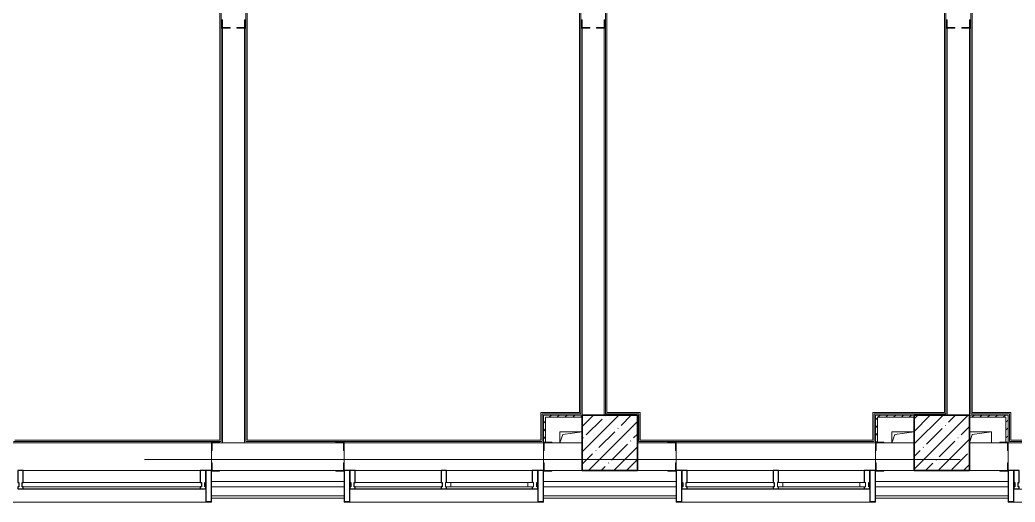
# Model space of a CAD drawing. Header units: millimetres. Extents: x 5993 to 95364, y 94667 to 143522.
# Drawn here: x 46241 to 46973, y 113919 to 114274 of the extents above; entities that cross this region are included whole.
import ezdxf

# ---------------------------------------------------------------- set-up
doc = ezdxf.new("R2010")
doc.units = ezdxf.units.MM
doc.linetypes.add('50_200_ШТРИХ_1Т_ш5_п1_п1_', pattern=[1400, 1000, -200, 0, -200])
doc.linetypes.add('Штрих короткий', pattern=[300, 150, -150])
for name, color, linetype, lineweight in [('0-2', 7, 'Continuous', 9), ('S-GRID-____-OTLN-1', 7, '50_200_ШТРИХ_1Т_ш5_п1_п1_', 9), ('Импосты витража', 7, 'Continuous', 9), ('Импосты витража-1', 7, 'Continuous', 25), ('Каркас_Импост', 7, 'Continuous', 13), ('Каркас_Импост-1', 7, 'Continuous', 9), ('Несущие колонны', 7, 'Continuous', 9), ('Несущие колонны-1', 7, 'Continuous', 35), ('Обобщенные модели', 7, 'Continuous', 9), ('Общие ребра', 7, 'Continuous', 9), ('Окна', 7, 'Continuous', 9), ('Остекление-1', 7, 'Continuous', 9), ('Перемычка-1', 7, 'Штрих короткий', 9), ('Стены', 7, 'Continuous', 9), ('Стены-1', 7, 'Continuous', 13)]:
    doc.layers.add(name, color=color, linetype=linetype, lineweight=lineweight)
doc.layers.add('Штриховка разреза-4', color=7, linetype='Continuous', lineweight=5, true_color=0x0080ff)

# ---------------------------------------------------------------- blocks, each defined once
blk = doc.blocks.new('BSC_Колонна _Прямоугольная - 500х500-V58-АИ2_01_План напольных покрытий и плинтусов 1го этажа _Часть 2_')
at = {"layer": 'Несущие колонны'}
h = blk.add_hatch(dxfattribs=at)
h.set_pattern_fill('FP_68', color=256, style=0, pattern_type=2)
h.set_pattern_definition([(45, (-61950, -150), (-114.04925, 114.04925), []), (45, (-61835.95, -150), (-114.04925, 114.04925), [201.613, -40.323, 3.353, -36.97])])
h.paths.add_polyline_path([(-250, -250), (250, -250), (250, 250), (-250, 250), (-250, 200.1)], flags=0)
at = {"layer": 'Несущие колонны-1'}
for p, q in [((250, 250), (-250, 250)), ((-250, 250), (-250, -250)), ((250, -250), (250, 250)), ((-250, -250), (250, -250))]:
    blk.add_line(p, q, dxfattribs=at)
blk = doc.blocks.new('BSC_Колонна _Прямоугольная - 500х500-V98-АИ2_01_План напольных покрытий и плинтусов 1го этажа _Часть 2_')
at = {"layer": 'Несущие колонны'}
h = blk.add_hatch(dxfattribs=at)
h.set_pattern_fill('FP_117', color=256, style=0, pattern_type=2)
h.set_pattern_definition([(45, (-64950, -150), (-114.04925, 114.04925), []), (45, (-64835.95, -150), (-114.04925, 114.04925), [201.613, -40.323, 3.353, -36.97])])
h.paths.add_polyline_path([(-250, -250), (250, -250), (250, 250), (-250, 250), (-250, 200.1)], flags=0)
at = {"layer": 'Несущие колонны-1'}
for p, q in [((250, 250), (-250, 250)), ((-250, 250), (-250, -250)), ((250, -250), (250, 250)), ((-250, -250), (250, -250))]:
    blk.add_line(p, q, dxfattribs=at)
blk = doc.blocks.new('Проем_Дверь_Прямоугольный - 1800х2700h_оконные проемы-25805030-АИ2_01_План напольных покрытий и плинтусов 1го этажа _Часть 2_')
at = {"layer": 'Перемычка-1'}
for p, q in [((900, 125), (-900, 125)), ((900, -125), (-900, -125))]:
    blk.add_line(p, q, dxfattribs=at)
blk = doc.blocks.new('Проем_Дверь_Прямоугольный - 4800х2700h_оконные проемы-26053820-АИ2_01_План напольных покрытий и плинтусов 1го этажа _Часть 2_')
at = {"layer": 'Перемычка-1'}
for p, q in [((2400, 125), (-2400, 125)), ((2400, -125), (-2400, -125))]:
    blk.add_line(p, q, dxfattribs=at)
blk = doc.blocks.new('PNS_Панель прямоугольная1 - Нр_Стекло - 40мм-25293744-АИ2_01_План напольных покрытий и плинтусов 1го этажа _Часть 2_')
at = {"layer": 'Остекление-1'}
for p, q in [((-800, 40), (800, 40)), ((-810, 0), (810, 0)), ((800, 0), (-800, 0))]:
    blk.add_line(p, q, dxfattribs=at)
blk = doc.blocks.new('Прямоугольный импост - Импост структурный с накладкой - 150мм-25651488-АИ2_01_План напольных покрытий и плинтусов 1го этажа _Часть 2_')
at = {"layer": 'Импосты витража'}
for p, q in [((23450, -100), (25050, -100)), ((23450, -267), (25050, -267))]:
    blk.add_line(p, q, dxfattribs=at)
blk = doc.blocks.new('Прямоугольный импост - Импост структурный с накладкой - 150мм-25651501-АИ2_01_План напольных покрытий и плинтусов 1го этажа _Часть 2_')
at = {"layer": 'Импосты витража-1'}
for p, q in [((-25, 0), (-25, 17)), ((-25, 17), (25, 17)), ((-15, 0), (-25, 0)), ((-15, -40), (-15, 0)), ((25, 0), (15, 0)), ((15, 0), (15, -40)), ((25, 17), (25, 0)), ((-25, -150), (-25, -40)), ((-25, -40), (-15, -40)), ((15, -40), (25, -40)), ((25, -40), (25, -150)), ((25, -150), (-25, -150))]:
    blk.add_line(p, q, dxfattribs=at)
blk = doc.blocks.new('Прямоугольный импост - Откос НВФ_50х280 мм-25995271-АИ2_01_План напольных покрытий и плинтусов 1го этажа _Часть 2_')
at = {"layer": 'Импосты витража-1'}
for p, q in [((-50, 130), (0, 130)), ((-50, -150), (-50, 130)), ((0, 130), (0, -144)), ((0, -150), (-50, -150))]:
    blk.add_line(p, q, dxfattribs=at)
blk = doc.blocks.new('PNS_Панель прямоугольная2 - Нр_Стекло - 40мм-26243474-АИ2_01_План напольных покрытий и плинтусов 1го этажа _Часть 2_')
at = {"layer": 'Каркас_Импост'}
for p, q in [((-397.5, 0), (-397.5, 40)), ((-397.5, 40), (-347.5, 40)), ((-347.5, 40), (-347.5, 0)), ((397.5, 40), (347.5, 40)), ((347.5, 40), (347.5, 0)), ((397.5, 0), (397.5, 40)), ((-347.5, 0), (-397.5, 0)), ((347.5, 0), (397.5, 0))]:
    blk.add_line(p, q, dxfattribs=at)
at = {"layer": 'Каркас_Импост-1'}
for p, q in [((-347.5, 40), (347.5, 40)), ((-347.5, 0), (347.5, 0))]:
    blk.add_line(p, q, dxfattribs=at)
blk = doc.blocks.new('Прямоугольный импост - Импост структурный с накладкой - 150мм-25647633-АИ2_01_План напольных покрытий и плинтусов 1го этажа _Часть 2_')
at = {"layer": 'Импосты витража-1'}
for p, q in [((-25, 0), (-25, 17)), ((-25, 17), (25, 17)), ((-15, 0), (-25, 0)), ((-15, -40), (-15, 0)), ((25, 17), (25, 0)), ((-25, -150), (-25, -40)), ((-25, -40), (-15, -40)), ((25, -40), (25, -150)), ((25, -150), (-25, -150))]:
    blk.add_line(p, q, dxfattribs=at)
blk = doc.blocks.new('Прямоугольный импост - Импост структурный с накладкой - 150мм-25647642-АИ2_01_План напольных покрытий и плинтусов 1го этажа _Часть 2_')
at = {"layer": 'Импосты витража'}
for p, q in [((93625, -100), (94400, -100)), ((93625, -267), (94400, -267))]:
    blk.add_line(p, q, dxfattribs=at)
blk = doc.blocks.new('Прямоугольный импост - Импост структурный с накладкой - 150мм-V143-АИ2_01_План напольных покрытий и плинтусов 1го этажа _Часть 2_')
at = {"layer": 'Импосты витража-1'}
for p, q in [((-25, 0), (-25, 17)), ((-25, 17), (25, 17)), ((25, 0), (15, 0)), ((15, 0), (15, -40)), ((25, 17), (25, 0)), ((-25, -150), (-25, -40)), ((15, -40), (25, -40)), ((25, -40), (25, -150)), ((25, -150), (-25, -150))]:
    blk.add_line(p, q, dxfattribs=at)
blk = doc.blocks.new('PNS_Панель прямоугольная1 - Нр_Стекло - 40мм-25259299-АИ2_01_План напольных покрытий и плинтусов 1го этажа _Часть 2_')
at = {"layer": 'Остекление-1'}
for p, q in [((-387.5, 40), (387.5, 40)), ((-397.5, 0), (397.5, 0)), ((387.5, 0), (-387.5, 0))]:
    blk.add_line(p, q, dxfattribs=at)
blk = doc.blocks.new('Прямоугольный импост - Импост структурный с накладкой - 150мм-25647644-АИ2_01_План напольных покрытий и плинтусов 1го этажа _Часть 2_')
at = {"layer": 'Импосты витража-1'}
for p, q in [((-25, 0), (-25, 17)), ((-25, 17), (25, 17)), ((-15, 0), (-25, 0)), ((-15, -40), (-15, 0)), ((25, 0), (15, 0)), ((15, 0), (15, -40)), ((25, 17), (25, 0)), ((-25, -150), (-25, -40)), ((-25, -40), (-15, -40)), ((15, -40), (25, -40)), ((25, -40), (25, -150)), ((25, -150), (-25, -150))]:
    blk.add_line(p, q, dxfattribs=at)
blk = doc.blocks.new('Прямоугольный импост - Откос НВФ_50х280 мм-25993834-АИ2_01_План напольных покрытий и плинтусов 1го этажа _Часть 2_')
at = {"layer": 'Импосты витража-1'}
for p, q in [((-50, 130), (0, 130)), ((-50, -150), (-50, 130)), ((0, 130), (0, -144)), ((0, -150), (-50, -150))]:
    blk.add_line(p, q, dxfattribs=at)
blk = doc.blocks.new('Прямоугольный импост - Откос НВФ_50х280 мм-25993838-АИ2_01_План напольных покрытий и плинтусов 1го этажа _Часть 2_')
at = {"layer": 'Импосты витража-1'}
for p, q in [((0, 130), (-50, 130)), ((-50, 130), (-50, -150)), ((0, -144), (0, 130)), ((-50, -150), (0, -150))]:
    blk.add_line(p, q, dxfattribs=at)
blk = doc.blocks.new('Фахверк_СКБ_Уголок - 250_2700-27497298-АИ2_01_План напольных покрытий и плинтусов 1го этажа _Часть 2_')
at = {"layer": 'Обобщенные модели'}
for p, q in [((200, 181), (125, 181)), ((125, 181), (125, 106)), ((200, 175), (200, 181)), ((125, 106), (131, 106)), ((131, 106), (131, 175)), ((131, 175), (200, 175)), ((131, -6), (125, -6)), ((125, -6), (125, -81)), ((125, -81), (200, -81)), ((131, -75), (131, -6)), ((200, -75), (131, -75)), ((200, -81), (200, -75))]:
    blk.add_line(p, q, dxfattribs=at)
blk = doc.blocks.new('Прямоугольный импост - Импост структурный с накладкой - 150мм-28072247-АИ2_01_План напольных покрытий и плинтусов 1го этажа _Часть 2_')
at = {"layer": 'Импосты витража-1'}
for p, q in [((-25, 0), (-25, 17)), ((-25, 17), (25, 17)), ((-15, 0), (-25, 0)), ((-15, -40), (-15, 0)), ((25, 0), (15, 0)), ((15, 0), (15, -40)), ((25, 17), (25, 0)), ((-25, -150), (-25, -40)), ((-25, -40), (-15, -40)), ((15, -40), (25, -40)), ((25, -40), (25, -150)), ((25, -150), (-25, -150))]:
    blk.add_line(p, q, dxfattribs=at)
blk = doc.blocks.new('Прямоугольный импост - Откос НВФ_50х280 мм-26226373-АИ2_01_План напольных покрытий и плинтусов 1го этажа _Часть 2_')
at = {"layer": 'Импосты витража-1'}
for p, q in [((0, 130), (-50, 130)), ((-50, 130), (-50, -150)), ((0, -144), (0, 130)), ((-50, -150), (0, -150))]:
    blk.add_line(p, q, dxfattribs=at)
blk = doc.blocks.new('Отлив_СКБ - Отлив витража_120_НВФ-31885688-АИ2_01_План напольных покрытий и плинтусов 1го этажа _Часть 2_')
at = {"layer": 'Окна'}
for p, q in [((4750, -2), (50, -2)), ((0, -120), (0, -113)), ((0, -120), (4800, -120)), ((4800, -113), (4800, -120))]:
    blk.add_line(p, q, dxfattribs=at)
blk = doc.blocks.new('Фахверк_СКБ_Уголок - 200_4010-27904266-АИ2_01_План напольных покрытий и плинтусов 1го этажа _Часть 2_')
at = {"layer": 'Обобщенные модели'}
for p, q in [((125, 156), (50, 156)), ((50, 156), (50, 150)), ((50, 150), (119, 150)), ((119, 150), (119, 81)), ((125, 81), (125, 156)), ((119, 81), (125, 81)), ((125, 19), (119, 19)), ((119, 19), (119, -50)), ((125, -56), (125, 19)), ((119, -50), (50, -50)), ((50, -50), (50, -56)), ((50, -56), (125, -56))]:
    blk.add_line(p, q, dxfattribs=at)
blk = doc.blocks.new('Фахверк_СКБ_Уголок - 200_3600-27915153-АИ2_01_План напольных покрытий и плинтусов 1го этажа _Часть 2_')
at = {"layer": 'Обобщенные модели'}
for p, q in [((125, 156), (50, 156)), ((50, 156), (50, 150)), ((50, 150), (119, 150)), ((119, 150), (119, 81)), ((125, 81), (125, 156)), ((119, 81), (125, 81)), ((125, 19), (119, 19)), ((119, 19), (119, -50)), ((125, -56), (125, 19)), ((119, -50), (50, -50)), ((50, -50), (50, -56)), ((50, -56), (125, -56))]:
    blk.add_line(p, q, dxfattribs=at)
blk = doc.blocks.new('AR_Отверстие прямоугольное _в плите_ - AR_Отверстие прямоугольное _в плите_-30511715-АИ2_01_План напольных покрытий и плинтусов 1го этажа _Часть 2_')
at = {"layer": 'Обобщенные модели'}
for p, q in [((100, 50), (-100, 50)), ((-100, 50), (-100, -50)), ((-100, -50), (-75, 25)), ((-75, 25), (100, 50))]:
    blk.add_line(p, q, dxfattribs=at)
blk = doc.blocks.new('AR_Отверстие прямоугольное _в плите_ - AR_Отверстие прямоугольное _в плите_-V211-АИ2_01_План напольных покрытий и плинтусов 1го этажа _Часть 2_')
at = {"layer": 'Обобщенные модели'}
for p, q in [((100, 50), (-100, 50)), ((-100, -50), (-75, 25)), ((-75, 25), (100, 50)), ((100, -50), (100, 50))]:
    blk.add_line(p, q, dxfattribs=at)
blk = doc.blocks.new('Отлив_СКБ - Отлив витража_120_НВФ-31885687-АИ2_01_План напольных покрытий и плинтусов 1го этажа _Часть 2_')
at = {"layer": 'Окна'}
for p, q in [((1750, -2), (50, -2)), ((0, -120), (0, -113)), ((0, -120), (1800, -120)), ((1800, -113), (1800, -120))]:
    blk.add_line(p, q, dxfattribs=at)

msp = doc.modelspace()

# ---------------------------------------------------------------- linework, layer by layer
at = {"layer": 'S-GRID-____-OTLN-1', "color": 251, "ltscale": 0.6, "true_color": 0x636466}
msp.add_line((50293.31, 113950.37), (41443.97, 113950.37), dxfattribs=at)
at = {"layer": 'Общие ребра'}
for p, q in [((46390.24, 113962.58), (46406.52, 113962.58)), ((46388.2, 113942.23), (46473.67, 113942.23)), ((46473.67, 113942.23), (46388.2, 113942.23)), ((46632.39, 113942.23), (46654.77, 113942.23)), ((46654.77, 113942.23), (46632.39, 113942.23)), ((46695.47, 113942.23), (46717.85, 113942.23)), ((46717.85, 113942.23), (46695.47, 113942.23)), ((46876.58, 113942.23), (46898.96, 113942.23)), ((46898.96, 113942.23), (46876.58, 113942.23)), ((46939.66, 113942.23), (46962.04, 113942.23)), ((46962.04, 113942.23), (46939.66, 113942.23)), ((46479.77, 113934.09), (46382.1, 113934.09)), ((46479.77, 113930.02), (46382.1, 113930.02)), ((46723.96, 113934.09), (46626.28, 113934.09)), ((46723.96, 113930.02), (46626.28, 113930.02)), ((46968.15, 113934.09), (46870.47, 113934.09)), ((46968.15, 113930.02), (46870.47, 113930.02))]:
    msp.add_line(p, q, dxfattribs=at)
at = {"layer": 'Стены'}
for p, q in [((46388.28, 113964.54), (46388.28, 114575.17)), ((46389.26, 114576.14), (46389.26, 113963.56)), ((46940.63, 113983.91), (46940.63, 114576.14)), ((46941.61, 114575.17), (46941.61, 113984.88)), ((46407.49, 113963.56), (46407.49, 114546.68)), ((46408.47, 114546.68), (46408.47, 113964.54)), ((46672.03, 113983.91), (46672.03, 114543.58)), ((46922.4, 114543.58), (46922.4, 113983.91)), ((46673.01, 114542.61), (46673.01, 113984.88)), ((46921.42, 113984.88), (46921.42, 114542.61)), ((46652.82, 113984.88), (46652.82, 114501.91)), ((46653.8, 114502.89), (46653.8, 113983.91)), ((46624.33, 113964.54), (46624.33, 113984.88)), ((46624.33, 113984.88), (46652.82, 113984.88)), ((46625.31, 113983.91), (46625.31, 113963.56)), ((46653.8, 113983.91), (46625.31, 113983.91)), ((46696.45, 113983.91), (46672.03, 113983.91)), ((46673.01, 113984.88), (46697.42, 113984.88)), ((46696.45, 113963.56), (46696.45, 113983.91)), ((46697.42, 113984.88), (46697.42, 113964.54)), ((46868.52, 113964.54), (46868.52, 113984.88)), ((46868.52, 113984.88), (46921.42, 113984.88)), ((46869.49, 113983.91), (46869.49, 113963.56)), ((46922.4, 113983.91), (46869.49, 113983.91)), ((46969.12, 113983.91), (46940.63, 113983.91)), ((46941.61, 113984.88), (46970.1, 113984.88)), ((46969.12, 113963.56), (46969.12, 113983.91)), ((46970.1, 113984.88), (46970.1, 113964.54)), ((46237.54, 113964.54), (46388.28, 113964.54)), ((46408.47, 113964.54), (46624.33, 113964.54)), ((46697.42, 113964.54), (46868.52, 113964.54)), ((46970.1, 113964.54), (47356.89, 113964.54)), ((46235.59, 113962.58), (46382.1, 113962.58)), ((46389.26, 113963.56), (46236.56, 113963.56)), ((46625.31, 113963.56), (46407.49, 113963.56)), ((46479.77, 113962.58), (46626.28, 113962.58)), ((46869.49, 113963.56), (46696.45, 113963.56)), ((46723.96, 113962.58), (46870.47, 113962.58)), ((46968.15, 113962.58), (47358.84, 113962.58)), ((47357.87, 113963.56), (46969.12, 113963.56))]:
    msp.add_line(p, q, dxfattribs=at)
at = {"layer": 'Стены-1'}
for p, q in [((46390.24, 114267.82), (46390.24, 113962.58)), ((46406.52, 113962.58), (46406.52, 114267.82)), ((46654.77, 114267.82), (46654.77, 113982.93)), ((46671.05, 113982.93), (46671.05, 114267.82)), ((46923.38, 114267.82), (46923.38, 113982.93)), ((46939.66, 113982.93), (46939.66, 114267.82)), ((46626.28, 113982.93), (46626.28, 113963.07)), ((46654.77, 113982.93), (46626.28, 113982.93)), ((46627.91, 113963.07), (46627.91, 113981.3)), ((46627.91, 113981.3), (46654.77, 113981.3)), ((46870.47, 113982.93), (46870.47, 113963.07)), ((46898.96, 113982.93), (46870.47, 113982.93)), ((46872.1, 113963.07), (46872.1, 113981.3)), ((46872.1, 113981.3), (46898.96, 113981.3)), ((46968.15, 113982.93), (46939.66, 113982.93)), ((46939.66, 113981.3), (46966.52, 113981.3)), ((46966.52, 113981.3), (46966.52, 113963.07)), ((46968.15, 113963.07), (46968.15, 113982.93)), ((46390.24, 113962.58), (46388.2, 113962.58)), ((46473.67, 113962.58), (46406.52, 113962.58)), ((46654.77, 113962.58), (46632.39, 113962.58)), ((46717.85, 113962.58), (46695.47, 113962.58)), ((46898.96, 113962.58), (46876.58, 113962.58)), ((46962.04, 113962.58), (46939.66, 113962.58)), ((46382.1, 113956.97), (46382.1, 113947.85)), ((46479.77, 113947.85), (46479.77, 113956.97)), ((46626.28, 113956.97), (46626.28, 113947.85)), ((46723.96, 113947.85), (46723.96, 113956.97)), ((46870.47, 113956.97), (46870.47, 113947.85)), ((46968.15, 113947.85), (46968.15, 113956.97)), ((46382.1, 113941.75), (46382.1, 113923.51)), ((46479.77, 113923.51), (46479.77, 113941.75)), ((46626.28, 113941.75), (46626.28, 113923.51)), ((46723.96, 113923.51), (46723.96, 113941.75)), ((46870.47, 113941.75), (46870.47, 113923.51)), ((46968.15, 113923.51), (46968.15, 113941.75)), ((46479.77, 113923.51), (46382.1, 113923.51)), ((46382.1, 113923.51), (46382.1, 113921.88)), ((46382.1, 113923.51), (46479.77, 113923.51)), ((46382.1, 113921.88), (46479.77, 113921.88)), ((46479.77, 113921.88), (46479.77, 113923.51)), ((46723.96, 113923.51), (46626.28, 113923.51)), ((46626.28, 113923.51), (46626.28, 113921.88)), ((46626.28, 113923.51), (46723.96, 113923.51)), ((46626.28, 113921.88), (46723.96, 113921.88)), ((46723.96, 113921.88), (46723.96, 113923.51)), ((46968.15, 113923.51), (46870.47, 113923.51)), ((46870.47, 113923.51), (46870.47, 113921.88)), ((46870.47, 113923.51), (46968.15, 113923.51)), ((46870.47, 113921.88), (46968.15, 113921.88)), ((46968.15, 113921.88), (46968.15, 113923.51))]:
    msp.add_line(p, q, dxfattribs=at)
at = {"layer": 'Штриховка разреза-4'}
for p, q in [((46626.28, 113982.72), (46626.5, 113982.93)), ((46630.62, 113981.3), (46632.25, 113982.93)), ((46636.38, 113981.3), (46638.01, 113982.93)), ((46642.13, 113981.3), (46643.76, 113982.93)), ((46647.89, 113981.3), (46649.52, 113982.93)), ((46653.65, 113981.3), (46654.77, 113982.43)), ((46870.47, 113979.42), (46872.1, 113981.05)), ((46872.36, 113981.3), (46873.98, 113982.93)), ((46878.11, 113981.3), (46879.74, 113982.93)), ((46883.87, 113981.3), (46885.5, 113982.93)), ((46889.62, 113981.3), (46891.25, 113982.93)), ((46895.38, 113981.3), (46897.01, 113982.93)), ((46941.42, 113981.3), (46943.05, 113982.93)), ((46947.18, 113981.3), (46948.81, 113982.93)), ((46952.93, 113981.3), (46954.56, 113982.93)), ((46958.69, 113981.3), (46960.32, 113982.93)), ((46964.44, 113981.3), (46966.07, 113982.93)), ((46966.52, 113977.62), (46968.15, 113979.25)), ((46626.28, 113976.96), (46627.91, 113978.59)), ((46626.28, 113971.21), (46627.91, 113972.84)), ((46870.47, 113973.66), (46872.1, 113975.29)), ((46966.52, 113971.87), (46968.15, 113973.49)), ((46626.28, 113965.45), (46627.91, 113967.08)), ((46870.47, 113967.91), (46872.1, 113969.53)), ((46966.52, 113966.11), (46968.15, 113967.74)), ((46871.39, 113963.07), (46872.1, 113963.78))]:
    msp.add_line(p, q, dxfattribs=at)

# ---------------------------------------------------------------- block references
at = {"layer": '0-2', "xscale": 0.08139549610658335, "yscale": 0.08139549610658335, "zscale": 0.08139549610658335}
for name, p, rotation in [('Фахверк_СКБ_Уголок - 200_4010-27904266-АИ2_01_План напольных покрытий и плинтусов 1го этажа _Часть 2_', (46394.31, 114277.99), 269.9999999999999), ('Фахверк_СКБ_Уголок - 200_3600-27915153-АИ2_01_План напольных покрытий и плинтусов 1го этажа _Часть 2_', (46658.84, 114277.99), 269.9999999999999), ('Фахверк_СКБ_Уголок - 200_3600-27915153-АИ2_01_План напольных покрытий и плинтусов 1го этажа _Часть 2_', (46927.45, 114277.99), 269.9999999999999), ('Фахверк_СКБ_Уголок - 250_2700-27497298-АИ2_01_План напольных покрытий и плинтусов 1го этажа _Часть 2_', (46489.95, 113956.48), 180), ('Фахверк_СКБ_Уголок - 250_2700-27497298-АИ2_01_План напольных покрытий и плинтусов 1го этажа _Часть 2_', (46734.13, 113956.48), 180), ('Фахверк_СКБ_Уголок - 250_2700-27497298-АИ2_01_План напольных покрытий и плинтусов 1го этажа _Часть 2_', (46978.32, 113956.48), 180), ('Прямоугольный импост - Откос НВФ_50х280 мм-25993838-АИ2_01_План напольных покрытий и плинтусов 1го этажа _Часть 2_', (46479.77, 113930.02), 180), ('Прямоугольный импост - Откос НВФ_50х280 мм-25993838-АИ2_01_План напольных покрытий и плинтусов 1го этажа _Часть 2_', (46723.96, 113930.02), 180), ('Прямоугольный импост - Откос НВФ_50х280 мм-26226373-АИ2_01_План напольных покрытий и плинтусов 1го этажа _Часть 2_', (46968.15, 113930.02), 180)]:
    msp.add_blockref(name, p, dxfattribs=dict(at, rotation=rotation))
for name, p in [('BSC_Колонна _Прямоугольная - 500х500-V58-АИ2_01_План напольных покрытий и плинтусов 1го этажа _Часть 2_', (46675.12, 113962.58)), ('BSC_Колонна _Прямоугольная - 500х500-V98-АИ2_01_План напольных покрытий и плинтусов 1го этажа _Часть 2_', (46919.31, 113962.58)), ('AR_Отверстие прямоугольное _в плите_ - AR_Отверстие прямоугольное _в плите_-30511715-АИ2_01_План напольных покрытий и плинтусов 1го этажа _Часть 2_', (46646.63, 113966.65)), ('AR_Отверстие прямоугольное _в плите_ - AR_Отверстие прямоугольное _в плите_-30511715-АИ2_01_План напольных покрытий и плинтусов 1го этажа _Часть 2_', (46890.82, 113966.65)), ('AR_Отверстие прямоугольное _в плите_ - AR_Отверстие прямоугольное _в плите_-V211-АИ2_01_План напольных покрытий и плинтусов 1го этажа _Часть 2_', (46947.8, 113966.65)), ('Проем_Дверь_Прямоугольный - 1800х2700h_оконные проемы-25805030-АИ2_01_План напольных покрытий и плинтусов 1го этажа _Часть 2_', (46308.84, 113952.41)), ('Фахверк_СКБ_Уголок - 250_2700-27497298-АИ2_01_План напольных покрытий и плинтусов 1го этажа _Часть 2_', (46371.92, 113948.34)), ('Проем_Дверь_Прямоугольный - 1800х2700h_оконные проемы-25805030-АИ2_01_План напольных покрытий и плинтусов 1го этажа _Часть 2_', (46553.03, 113952.41)), ('Фахверк_СКБ_Уголок - 250_2700-27497298-АИ2_01_План напольных покрытий и плинтусов 1го этажа _Часть 2_', (46616.11, 113948.34)), ('Проем_Дверь_Прямоугольный - 1800х2700h_оконные проемы-25805030-АИ2_01_План напольных покрытий и плинтусов 1го этажа _Часть 2_', (46797.21, 113952.41)), ('Фахверк_СКБ_Уголок - 250_2700-27497298-АИ2_01_План напольных покрытий и плинтусов 1го этажа _Часть 2_', (46860.3, 113948.34)), ('Проем_Дверь_Прямоугольный - 4800х2700h_оконные проемы-26053820-АИ2_01_План напольных покрытий и плинтусов 1го этажа _Часть 2_', (47163.49, 113952.41)), ('Прямоугольный импост - Импост структурный с накладкой - 150мм-25651488-АИ2_01_План напольных покрытий и плинтусов 1го этажа _Часть 2_', (44335, 113950.37)), ('Прямоугольный импост - Импост структурный с накладкой - 150мм-25647642-АИ2_01_План напольных покрытий и плинтусов 1го этажа _Часть 2_', (38867.26, 113950.37)), ('Прямоугольный импост - Импост структурный с накладкой - 150мм-25647642-АИ2_01_План напольных покрытий и плинтусов 1го этажа _Часть 2_', (38934.41, 113950.37)), ('Прямоугольный импост - Импост структурный с накладкой - 150мм-25647642-АИ2_01_План напольных покрытий и плинтусов 1го этажа _Часть 2_', (39111.44, 113950.37)), ('Прямоугольный импост - Импост структурный с накладкой - 150мм-25647642-АИ2_01_План напольных покрытий и плинтусов 1го этажа _Часть 2_', (39178.6, 113950.37)), ('Отлив_СКБ - Отлив витража_120_НВФ-31885687-АИ2_01_План напольных покрытий и плинтусов 1го этажа _Часть 2_', (46235.59, 113928.64)), ('PNS_Панель прямоугольная1 - Нр_Стекло - 40мм-25293744-АИ2_01_План напольных покрытий и плинтусов 1го этажа _Часть 2_', (46308.84, 113930.02)), ('Отлив_СКБ - Отлив витража_120_НВФ-31885687-АИ2_01_План напольных покрытий и плинтусов 1го этажа _Часть 2_', (46479.77, 113928.64)), ('PNS_Панель прямоугольная1 - Нр_Стекло - 40мм-25259299-АИ2_01_План напольных покрытий и плинтусов 1го этажа _Часть 2_', (46519.45, 113930.02)), ('PNS_Панель прямоугольная2 - Нр_Стекло - 40мм-26243474-АИ2_01_План напольных покрытий и плинтусов 1го этажа _Часть 2_', (46586.6, 113930.02)), ('Отлив_СКБ - Отлив витража_120_НВФ-31885687-АИ2_01_План напольных покрытий и плинтусов 1го этажа _Часть 2_', (46723.96, 113928.64)), ('PNS_Панель прямоугольная1 - Нр_Стекло - 40мм-25259299-АИ2_01_План напольных покрытий и плинтусов 1го этажа _Часть 2_', (46763.64, 113930.02)), ('PNS_Панель прямоугольная2 - Нр_Стекло - 40мм-26243474-АИ2_01_План напольных покрытий и плинтусов 1го этажа _Часть 2_', (46830.79, 113930.02)), ('Отлив_СКБ - Отлив витража_120_НВФ-31885688-АИ2_01_План напольных покрытий и плинтусов 1го этажа _Часть 2_', (46968.15, 113928.64))]:
    msp.add_blockref(name, p, dxfattribs=at)
at = {"layer": '0-2', "extrusion": (0, 0, -1), "xscale": 0.08139549610658335, "yscale": 0.08139549610658335, "zscale": 0.08139549610658335, "rotation": 180}
for name, p in [('Прямоугольный импост - Импост структурный с накладкой - 150мм-25651501-АИ2_01_План напольных покрытий и плинтусов 1го этажа _Часть 2_', (-46241.69, 113930.02)), ('Прямоугольный импост - Импост структурный с накладкой - 150мм-25651501-АИ2_01_План напольных покрытий и плинтусов 1го этажа _Часть 2_', (-46375.99, 113930.02)), ('Прямоугольный импост - Откос НВФ_50х280 мм-25995271-АИ2_01_План напольных покрытий и плинтусов 1го этажа _Часть 2_', (-46382.1, 113930.02)), ('Прямоугольный импост - Импост структурный с накладкой - 150мм-25647644-АИ2_01_План напольных покрытий и плинтусов 1го этажа _Часть 2_', (-46485.88, 113930.02)), ('Прямоугольный импост - Импост структурный с накладкой - 150мм-25647633-АИ2_01_План напольных покрытий и плинтусов 1го этажа _Часть 2_', (-46553.03, 113930.02)), ('Прямоугольный импост - Импост структурный с накладкой - 150мм-V143-АИ2_01_План напольных покрытий и плинтусов 1го этажа _Часть 2_', (-46620.18, 113930.02)), ('Прямоугольный импост - Откос НВФ_50х280 мм-25993834-АИ2_01_План напольных покрытий и плинтусов 1го этажа _Часть 2_', (-46626.28, 113930.02)), ('Прямоугольный импост - Импост структурный с накладкой - 150мм-25647644-АИ2_01_План напольных покрытий и плинтусов 1го этажа _Часть 2_', (-46730.06, 113930.02)), ('Прямоугольный импост - Импост структурный с накладкой - 150мм-25647633-АИ2_01_План напольных покрытий и плинтусов 1го этажа _Часть 2_', (-46797.21, 113930.02)), ('Прямоугольный импост - Импост структурный с накладкой - 150мм-V143-АИ2_01_План напольных покрытий и плинтусов 1го этажа _Часть 2_', (-46864.37, 113930.02)), ('Прямоугольный импост - Откос НВФ_50х280 мм-25993834-АИ2_01_План напольных покрытий и плинтусов 1го этажа _Часть 2_', (-46870.47, 113930.02)), ('Прямоугольный импост - Импост структурный с накладкой - 150мм-28072247-АИ2_01_План напольных покрытий и плинтусов 1го этажа _Часть 2_', (-46974.25, 113930.02))]:
    msp.add_blockref(name, p, dxfattribs=at)

doc.saveas('drawing.dxf')
